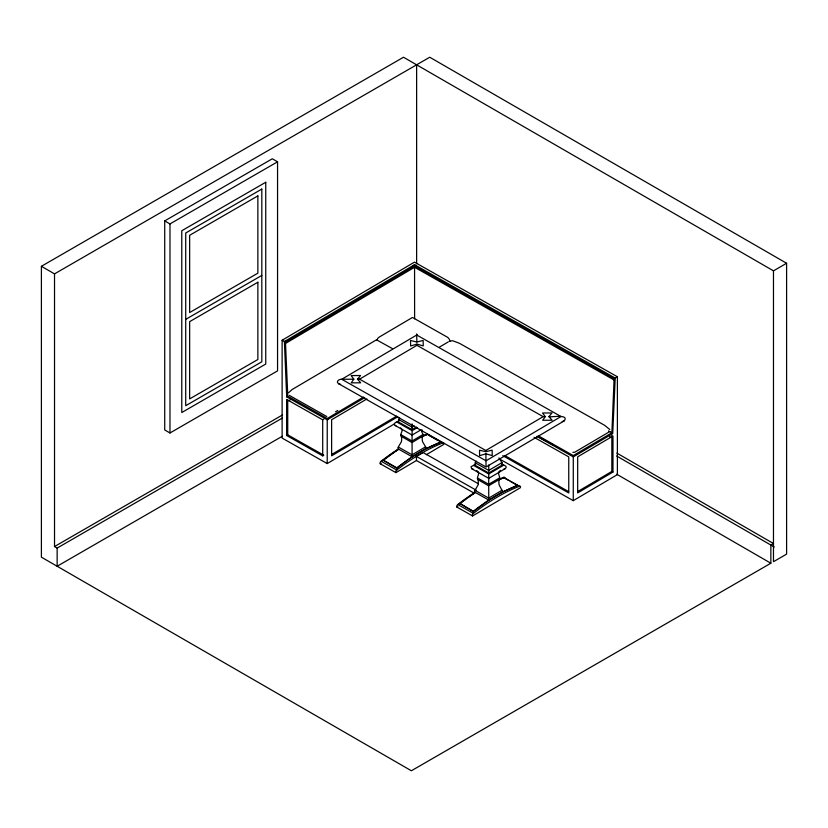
<?xml version="1.0" encoding="UTF-8"?>
<svg xmlns="http://www.w3.org/2000/svg" width="828" height="828" viewBox="0 0 828 828"><rect width="100%" height="100%" fill="white"/><g stroke="black" fill="none" stroke-linecap="round" stroke-linejoin="round"><path stroke-width="1.24" d="M548.933 416.608L552.152 420.231L542.692 420.282L545.259 416.629L542.557 413.006L552.017 412.944L548.933 416.608C549.585 417.643 569.892 413.565 564.178 420.903L486.057 467.002L338.58 383.695C335.33 381.843 339.273 378.727 341.726 379.276L416.732 335.019L416.691 333.953L416.857 342.005L423.139 340.443L423.243 345.907L416.898 344.117L410.626 345.98L410.522 340.515L416.857 342.005M486.036 466.516L485.891 453.816L479.619 455.679L479.515 450.215L485.85 451.695L492.132 450.132L492.236 455.597L485.891 453.816M488.727 477.373L488.779 478.356L471.825 468.772L470.987 466.795L473.544 465.367L488.768 473.968L488.779 478.356L505.37 468.565C508.423 466.102 502.896 464.912 501.478 463.949M488.717 478.098L488.717 485.839L477.984 479.671C475.531 477.963 481.461 472.964 476.649 470.552M412.065 434.4L412.096 456.766M425.323 448.931L440.796 442.09A192.676 110.02 -60.5 0 0 396.674 468.12L412.096 456.673L425.944 448.507L426.068 447.596L422.57 441.738A16.508 13.476 -1.1 0 1 422.559 436.232C425.333 435.052 420.024 432.278 422.145 429.887M499.387 458.919L573.266 500.65L573.286 455.576L611.892 432.796L614.097 378.706L617.388 376.75L414.466 262.134L282.12 340.236L282.12 438.095L327.215 463.566L394.49 423.864M396.674 468.12L383.126 460.14L398.558 449.097L412.085 456.745M473.305 511.404L488.748 500.04L501.985 492.236L517.448 485.384A192.676 110.02 -60.5 0 0 473.337 511.425L459.778 503.445L475.22 492.401L488.748 500.04L488.717 485.725L499.212 479.536C501.664 477.808 495.744 472.84 500.547 470.397M500.578 479.06A192.676 110.02 -60.5 0 1 503.869 477.715L503.797 477.332A1.904 1.087 -60.5 0 1 504.801 477.652A1.739 0.994 -60.5 0 1 504.894 478.139M377.113 340.308L377.692 338.424L379.255 337.058L412.468 317.466L447.803 337.42L449.428 339.397L449.801 341.343M422.559 436.232L412.065 442.545L401.332 436.366C398.723 434.814 404.706 430.425 400.576 427.91M288.62 392.7L292.046 389.564L376.512 339.801L392.513 348.671M416.505 427.093L412.085 429.701L398.558 422.063L398.558 419.486L399.655 417.923M498.932 457.915L501.985 462.614L501.985 465.191L488.748 473.005L475.22 465.357L475.22 462.78L476.307 461.217M353.815 379.203L351.248 382.857L360.708 382.805L357.489 379.183L360.573 375.519L351.113 375.581L353.815 379.203L341.726 379.276L486.026 460.782L561.022 416.525L416.732 335.019M398.558 449.097L397.74 447.958L401.321 441.873A16.508 13.476 -1.1 0 0 401.332 436.366M475.22 492.401L474.392 491.252L477.973 485.177A16.508 13.476 -1.1 0 0 477.984 479.671M537.072 436.408L573.286 456.87L612.72 433.603L615.204 378.054L414.538 264.701L284.397 341.509L286.705 396.891L327.236 419.786L364.734 397.657M328.333 419.134L287.782 396.208L285.525 343.434L414.569 267.278L414.538 264.701M286.705 396.891L287.813 396.239M288.879 400.711L289.986 400.059M357.489 379.183L359.569 379.162L416.919 345.328L543.178 416.639L545.259 416.629M287.73 434.845L323.8 455.224L322.703 455.866L286.633 435.497L287.73 434.845L287.73 400.079M439.513 347.077L448.352 341.861M335.568 411.764L337.783 410.46M322.703 455.866L322.703 419.817L323.8 419.165M363.627 397.016L327.236 418.502L327.215 463.566M366.918 398.93L331.624 419.755L331.624 455.814L397.802 416.763M331.593 454.531L396.674 416.122M420.976 429.825L412.127 435.052L395.173 425.478C392.13 423.046 397.637 421.814 399.013 420.81M414.3 425.82L412.085 427.124L412.085 429.701M396.891 422.073L412.106 430.663L417.426 427.527M422.87 434.617L412.065 441.003L401.011 434.762M382.474 460.523L381.159 461.258A1.904 1.087 -60.5 0 0 380.135 462.676A1.739 0.994 -60.5 0 0 380.073 463.545A1.449 0.828 -60.5 0 0 380.321 463.815L381.159 463.318M425.323 446.996L412.085 454.81L398.558 447.172M380.321 463.815L395.929 472.633L416.463 460.513L416.443 456.425L423.056 452.512L478.553 483.862M426.316 454.707L443.57 444.522A1.449 0.828 -60.5 0 0 443.818 443.953A1.739 0.994 -60.5 0 0 443.746 443.166A1.904 1.087 -60.5 0 0 442.721 442.959L427.196 434.141M359.569 379.162L485.829 450.484L543.178 416.639M473.544 465.367L475.676 464.115M501.985 462.614L488.748 470.428L488.748 473.005M488.768 473.968L503.652 465.181M499.532 477.922L488.717 484.297L477.673 478.056M459.136 503.828L457.822 504.562A1.904 1.087 -60.5 0 0 456.797 505.98A1.739 0.994 -60.5 0 0 456.725 506.839A1.449 0.828 -60.5 0 0 456.973 507.119L457.822 506.612M501.985 492.236L502.824 491.263L501.985 490.3L488.748 498.114L475.22 490.466M609.801 431.533L574.715 452.243L572.862 452.336M456.973 507.119L472.581 515.937L520.232 487.816A1.449 0.828 -60.5 0 0 520.47 487.257A1.739 0.994 -60.5 0 0 520.408 486.471A1.904 1.087 -60.5 0 0 519.384 486.264L503.776 477.445A198.637 113.426 -60.5 0 0 500.278 478.874M577.654 491.604L611.84 471.432L611.84 435.373M612.968 472.063L577.675 492.898L577.675 456.839L612.968 436.014L612.968 472.063L611.84 471.432M573.266 500.65L617.388 474.61L617.388 376.75M616.87 453.102L773.476 543.53L770.858 545.041L770.858 563.226L411.371 770.764L41.4 557.161L41.4 266.295L403.505 57.235L773.476 270.839L786.6 263.263L786.6 554.129L773.476 561.705L773.476 270.839M41.4 266.295L54.524 273.871L429.742 57.235L786.6 263.263M164.72 220.89L272.308 158.779L277.556 161.812L277.556 370.872L169.978 432.982L164.72 429.949L164.72 220.89L169.978 223.922L277.556 161.812M185.72 319.36L261.814 275.424M54.524 273.871L54.524 546.552L282.514 414.931M54.524 546.552L57.142 548.074L282.234 418.119M282.234 436.294L57.142 566.249L57.142 548.074M488.251 477.27L488.758 477.549M505.37 468.565L503.807 469.124M421.721 436.677L427.207 434.41A192.676 110.02 -60.5 0 0 423.915 435.766M498.384 479.971L503.89 477.414M449.449 341.208L452.585 340.712L459.447 343.299L604.564 425.271L609.801 429.515M564.178 420.903L562.171 421.587M340.577 384.347L338.58 383.695M473.388 469.31L471.825 468.772M441.407 442.162L442.721 442.959A198.637 113.426 -60.5 0 0 396.778 470.076A1.904 1.087 -60.5 0 0 395.743 471.494A1.739 0.994 -60.5 0 0 395.68 472.364A1.449 0.828 -60.5 0 0 395.929 472.633M518.069 485.467L519.384 486.264A198.637 113.426 -60.5 0 0 473.43 513.381A1.904 1.087 -60.5 0 0 472.405 514.799A1.739 0.994 -60.5 0 0 472.333 515.658A1.449 0.828 -60.5 0 0 472.581 515.937M395.173 425.478L395.887 425.799M537.217 436.315L552.99 444.739M614.097 378.706L414.569 265.995L285.525 342.14L282.12 340.236M614.097 379.99L414.569 267.278L414.611 318.79M608.528 430.902L611.892 432.796M609.636 436.677L610.764 437.308M538.593 435.983L573.286 455.576M534.07 437.308L568.753 456.89L568.753 492.95L502.751 455.659M504.966 455.648L568.743 491.666M428.252 435L437.639 440.299M503.869 477.715L508.05 480.074M510.131 481.254L517.448 485.384M398.558 419.486L412.085 427.124L412.075 423.843M475.22 462.78L488.748 470.428L488.717 465.005M416.443 456.425L476.379 490.279M416.443 460.523L474.154 493.126M289.355 395.391L326.76 416.515M322.703 419.817L286.633 399.438L286.633 435.497M383.126 460.14L396.653 467.789M459.778 503.445L473.337 511.425M616.653 456.011L774.294 547.029M616.653 474.185L770.858 563.226M501.985 490.3L499.222 485.042A16.508 13.476 -1.1 0 1 499.212 479.536M473.347 511.859L473.43 513.381L457.822 504.562A198.637 113.426 -60.5 0 1 474.227 492.826M396.695 468.555L396.778 470.076L381.159 461.258A198.637 113.426 -60.5 0 1 397.564 449.532M412.106 434.7L412.106 430.663M485.829 450.484L485.85 451.695M416.898 344.117L416.919 345.328M416.629 64.812L416.629 263.832M415.666 265.343L415.666 266.626M413.441 265.353L413.441 266.647M285.505 340.857L285.525 343.434M169.978 223.922L169.978 432.982M383.095 460.44A192.676 110.02 -60.5 0 1 398.547 449.387M423.625 435.58A198.637 113.426 -60.5 0 1 427.113 434.141M459.747 503.745A192.676 110.02 -60.5 0 1 465.905 499.087M467.965 497.607A192.676 110.02 -60.5 0 1 475.2 492.691M265.747 182.263L181.777 230.733L181.777 412.53L265.747 364.051L265.747 182.263M261.814 189.074L185.72 233.01L185.72 405.71L261.814 361.784L261.814 189.074M257.87 195.894L189.653 235.287L189.653 312.539L257.87 273.157L257.87 195.894M257.87 282.244L189.653 321.637L189.653 398.899L257.87 359.507L257.87 282.244"/></g></svg>
